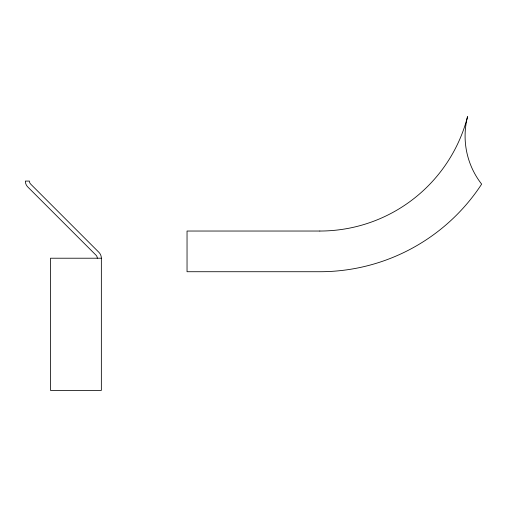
<?xml version="1.0" encoding="UTF-8"?>
<svg xmlns="http://www.w3.org/2000/svg" width="507" height="507" viewBox="0 0 507 507"><rect width="100%" height="100%" fill="white"/><g stroke="black" fill="none" stroke-linecap="round" stroke-linejoin="round"><path stroke-width="0.76" d="M101.349 258.215L50.485 258.215L50.485 390.409L101.349 390.409L101.349 258.215A8.308 8.308 0 0 0 98.916 252.34L30.661 184.079A4.24 4.24 0 0 1 29.419 181.081L25.35 181.081A8.308 8.308 0 0 0 27.784 186.956L96.038 255.217A4.24 4.24 0 0 1 97.281 258.215M319.828 231.034L187.039 231.034L187.039 271.727L319.828 271.727A193.281 193.281 0 0 0 481.65 184.136A77.989 77.989 0 0 1 467.568 116.591A152.588 152.588 0 0 1 319.828 231.034"/></g></svg>
